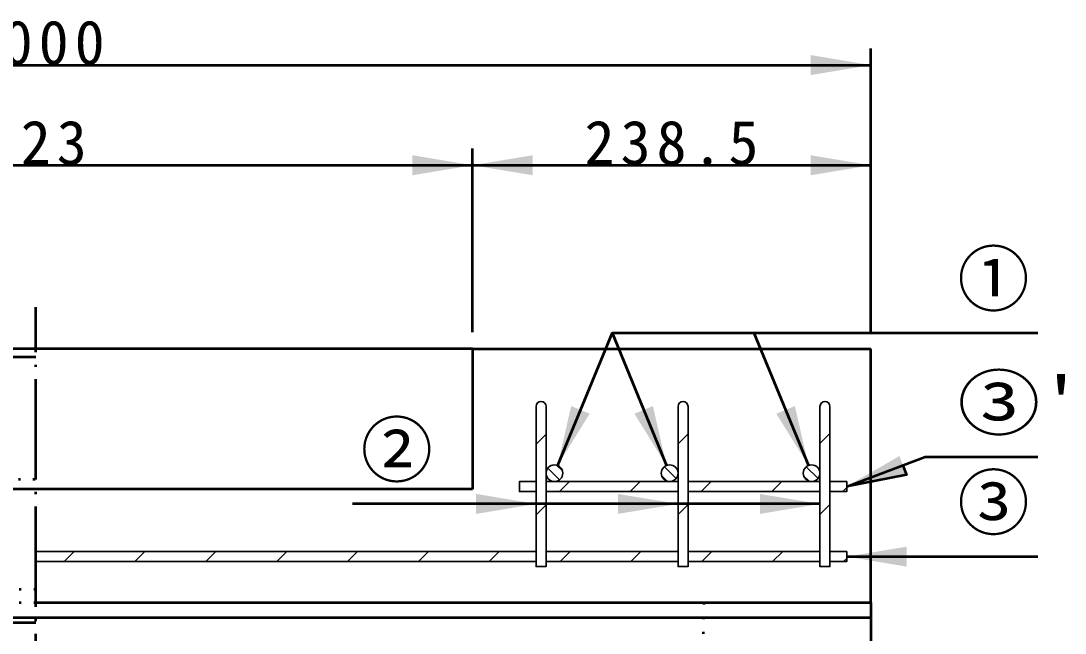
# Model space of a CAD drawing. Units: millimetres, scale not verified. Extents: x -2102 to 2102, y -1485 to 1485.
# Drawn here: x 371 to 997, y -98 to 269 of the extents above; entities that cross this region are included whole.
import ezdxf
from ezdxf.enums import TextEntityAlignment as Align

# ---------------------------------------------------------------- set-up
doc = ezdxf.new("R2010")
doc.units = ezdxf.units.MM
doc.header["$LTSCALE"] = 5
doc.linetypes.add('DOTTED', pattern=[1.75, 0.25, -1.5])
doc.linetypes.add('LONG_DASHED_DOTTED', pattern=[15.25, 12, -1.5, 0.25, -1.5])
doc.layers.add('0-0_V-nasSTD', color=7, linetype='Continuous', lineweight=35)
doc.layers.add('0-1_0', color=7, linetype='Continuous', lineweight=50)
doc.styles.add('ＭＳ ゴシック', font='')
doc.styles.get('ＭＳ ゴシック').set_extended_font_data('MS Gothic')

msp = doc.modelspace()

# ---------------------------------------------------------------- linework, layer by layer
at = {"layer": '0-0_V-nasSTD', "lineweight": 50}
for p, q in [((725.469, 81.545), (692.869, 2.17)), ((725.469, 81.545), (758.07, 2.17)), ((725.469, 81.545), (980.469, 81.545)), ((810.469, 81.545), (843.07, 2.17)), ((865.969, -10.455), (913, 7.241)), ((913, 7.241), (980.469, 7.241)), ((849.969, -20.868), (569.969, -20.868)), ((865.969, -52.455), (980.469, -52.455))]:
    msp.add_line(p, q, dxfattribs=at)
at = {"layer": '0-0_V-nasSTD'}
for p, q in [((685.969, 37.545), (685.969, -2.455)), ((764.969, -2.455), (764.969, 37.545)), ((849.969, -2.455), (849.969, 37.545)), ((679.969, 15.01), (685.969, 21.01)), ((764.969, 15.157), (770.969, 21.157)), ((849.969, 15.304), (855.969, 21.304)), ((686.999, 0.584), (694.008, -6.426)), ((692.285, 2.369), (695.793, -1.14)), ((756.845, 1.448), (763.873, -5.58)), ((841.764, 1.382), (848.807, -5.661)), ((755.21, -3.988), (758.436, -7.214)), ((840.289, -4.214), (843.21, -7.136)), ((690.969, -7.455), (759.969, -7.455)), ((693.931, -13.455), (699.931, -7.455)), ((736.357, -13.455), (742.357, -7.455)), ((778.784, -13.455), (784.784, -7.455)), ((821.21, -13.455), (827.21, -7.455)), ((863.636, -13.455), (865.969, -11.122)), ((679.969, -27.417), (685.969, -21.417)), ((764.969, -27.27), (770.969, -21.27)), ((849.969, -27.122), (855.969, -21.122)), ((397.372, -55.455), (403.372, -49.455)), ((439.799, -55.455), (445.799, -49.455)), ((482.225, -55.455), (488.225, -49.455)), ((524.652, -55.455), (530.652, -49.455)), ((567.078, -55.455), (573.078, -49.455)), ((609.504, -55.455), (615.504, -49.455)), ((651.931, -55.455), (657.931, -49.455)), ((694.357, -55.455), (700.357, -49.455)), ((736.784, -55.455), (742.784, -49.455)), ((779.21, -55.455), (785.21, -49.455)), ((821.636, -55.455), (827.636, -49.455)), ((864.063, -55.455), (865.969, -53.549))]:
    msp.add_line(p, q, dxfattribs=at)
for points in [[(380.469, -49.455), (679.969, -49.455), (679.969, -13.455), (669.969, -13.455), (669.969, -7.455), (679.969, -7.455), (679.969, 37.545)], [(855.969, 37.545), (855.969, -7.455), (865.969, -7.455), (865.969, -13.455), (855.969, -13.455), (855.969, -49.455), (865.969, -49.455), (865.969, -55.455), (855.969, -55.455), (855.969, -58.455), (849.969, -58.455), (849.969, -55.455), (770.969, -55.455), (770.969, -58.455), (764.969, -58.455), (764.969, -55.455), (685.969, -55.455), (685.969, -58.455), (679.969, -58.455), (679.969, -55.455), (380.469, -55.455)], [(770.969, 37.545), (770.969, -7.455), (844.969, -7.455)]]:
    msp.add_lwpolyline(points, dxfattribs=at)
at = {"layer": '0-0_V-nasSTD', "lineweight": 50}
msp.add_lwpolyline([(899.663, 2.223), (901.776, -3.393), (865.969, -10.455)], dxfattribs=at)
at = {"layer": '0-0_V-nasSTD'}
for points in [[(764.969, -13.455), (685.969, -13.455), (685.969, -49.455), (764.969, -49.455)], [(849.969, -13.455), (770.969, -13.455), (770.969, -49.455), (849.969, -49.455)]]:
    msp.add_lwpolyline(points, close=True, dxfattribs=at)
for centre, radius, start, end in [((682.969, 37.545), 3, 0, 180), ((767.969, 37.545), 3, 0, 180), ((852.969, 37.545), 3, 0, 180), ((690.969, -2.455), 5, 270, 180), ((759.969, -2.455), 5, 0, 270), ((844.969, -2.455), 5, 0, 270), ((690.969, -2.455), 5, 180, 270), ((759.969, -2.455), 5, 270, 0), ((844.969, -2.455), 5, 270, 0)]:
    msp.add_arc(centre, radius, start, end, dxfattribs=at)
for points in [[(844.469, 236.045), (844.469, 248.045), (880.469, 242.045)], [(605.969, 176.045), (605.969, 188.045), (641.969, 182.045)], [(641.969, 182.045), (677.969, 176.045), (677.969, 188.045)], [(844.469, 176.045), (844.469, 188.045), (880.469, 182.045)], [(692.869, 2.17), (700.996, 37.75), (706.546, 35.471)], [(744.393, 35.471), (749.943, 37.75), (758.07, 2.17)], [(829.393, 35.471), (834.943, 37.75), (843.07, 2.17)], [(692.869, 2.17), (706.546, 35.471), (712.096, 33.191)], [(738.843, 33.191), (744.393, 35.471), (758.07, 2.17)], [(823.843, 33.191), (829.393, 35.471), (843.07, 2.17)], [(865.969, -10.455), (897.55, 7.839), (899.663, 2.223)], [(865.969, -10.455), (899.663, 2.223), (901.776, -3.393)], [(643.969, -26.868), (643.969, -14.868), (679.969, -20.868)], [(728.969, -26.868), (728.969, -14.868), (764.969, -20.868)], [(813.969, -26.868), (813.969, -14.868), (849.969, -20.868)], [(865.969, -52.455), (901.969, -58.455), (901.969, -46.455)]]:
    msp.add_solid(points, dxfattribs=at)
at = {"layer": '0-1_0'}
for p, q in [((880.469, 82.045), (880.469, 252.045)), ((-119.531, 242.045), (880.469, 242.045)), ((641.969, 82.045), (641.969, 192.045)), ((118.969, 182.045), (641.969, 182.045)), ((641.969, 182.045), (880.469, 182.045)), ((641.969, 72.045), (118.969, 72.045)), ((641.969, 72.045), (880.469, 72.045)), ((641.969, 72.045), (641.969, -11.955)), ((880.469, -79.955), (880.469, 72.045)), ((118.969, 67.214), (380.469, 67.214)), ((641.969, -11.955), (118.969, -11.955)), ((380.469, -79.955), (880.469, -79.955)), ((880.469, -79.955), (880.469, -819.955)), ((-119.531, -88.955), (880.469, -88.955)), ((-119.531, -91.955), (380.469, -91.955))]:
    msp.add_line(p, q, dxfattribs=at)
at = {"layer": '0-1_0', "linetype": 'LONG_DASHED_DOTTED'}
msp.add_line((380.469, -844.955), (380.469, 97.045), dxfattribs=at)
at = {"layer": '0-1_0', "lineweight": 35}
for p, q in [((685.969, 37.545), (685.969, -58.455)), ((770.969, 37.545), (770.969, -58.455)), ((855.969, 37.545), (855.969, -58.455)), ((679.969, -7.455), (669.969, -7.455)), ((669.969, -7.455), (669.969, -13.455)), ((764.969, -7.455), (685.969, -7.455)), ((849.969, -7.455), (770.969, -7.455)), ((855.969, -7.455), (865.969, -7.455)), ((865.969, -7.455), (865.969, -13.455)), ((669.969, -13.455), (679.969, -13.455)), ((764.969, -13.455), (685.969, -13.455)), ((849.969, -13.455), (770.969, -13.455)), ((855.969, -13.455), (865.969, -13.455)), ((380.469, -49.455), (679.969, -49.455)), ((764.969, -49.455), (685.969, -49.455)), ((849.969, -49.455), (770.969, -49.455)), ((855.969, -49.455), (865.969, -49.455)), ((865.969, -49.455), (865.969, -55.455)), ((380.469, -55.455), (679.969, -55.455)), ((764.969, -55.455), (685.969, -55.455)), ((849.969, -55.455), (770.969, -55.455)), ((855.969, -55.455), (865.969, -55.455))]:
    msp.add_line(p, q, dxfattribs=at)
at = {"layer": '0-1_0', "linetype": 'DOTTED'}
for p, q in [((124.969, -5.955), (380.469, -5.955)), ((380.469, -72.067), (130.228, -72.067)), ((-119.531, -79.955), (380.469, -79.955)), ((780.469, -79.955), (767.118, -690.307))]:
    msp.add_line(p, q, dxfattribs=at)
at = {"layer": '0-1_0', "lineweight": 35}
for points in [[(679.969, 37.545), (679.969, -58.455), (685.969, -58.455)], [(764.969, 37.545), (764.969, -58.455), (770.969, -58.455)], [(849.969, 37.545), (849.969, -58.455), (855.969, -58.455)]]:
    msp.add_lwpolyline(points, dxfattribs=at)
for centre in [(690.969, -2.455), (759.969, -2.455), (844.969, -2.455)]:
    msp.add_circle(centre, 5, dxfattribs=at)
for centre in [(682.969, 37.545), (767.969, 37.545), (852.969, 37.545)]:
    msp.add_arc(centre, 3, 0, 180, dxfattribs=at)

# ---------------------------------------------------------------- texts
at = {"layer": '0-0_V-nasSTD', "style": 'ＭＳ ゴシック'}
for s, p in [('①', (932.269, 88.545)), ('②', (574.969, -13.868)), ('③', (932.269, -45.455))]:
    msp.add_text(s, height=31.67, dxfattribs=at).set_placement(p, align=Align.BOTTOM_LEFT)
at = {"layer": '0-0_V-nasSTD', "style": 'ＭＳ ゴシック', "width": 1.15}
msp.add_text("③'", height=31.67, dxfattribs=at).set_placement((932.269, 14.241), align=Align.BOTTOM_LEFT)
at = {"layer": '0-0_V-nasSTD', "char_height": 26.39, "attachment_point": 7, "style": 'ＭＳ ゴシック'}
for s, insert in [('\\T1.2;1000', (339.069, 242.045)), ('\\T1.2;523', (349.869, 182.045)), ('\\T1.2;238.5', (709.019, 182.045))]:
    msp.add_mtext(s, dxfattribs=dict(at, insert=insert))

doc.saveas('drawing.dxf')
